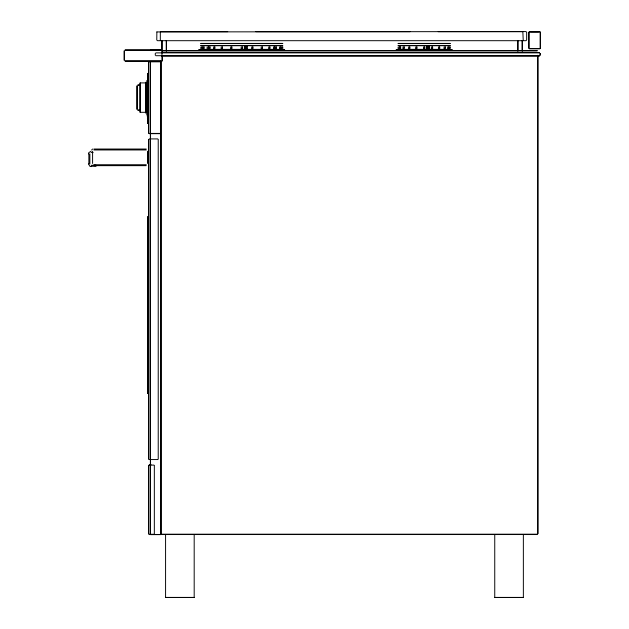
<?xml version="1.0" encoding="UTF-8"?>
<svg xmlns="http://www.w3.org/2000/svg" width="629" height="629" viewBox="0 0 629 629"><rect width="100%" height="100%" fill="white"/><g stroke="black" fill="none" stroke-linecap="round" stroke-linejoin="round"><path stroke-width="0.94" d="M88.5 153.893L88.862 152.556L91.174 151.219M160.324 31.93L160.324 40.342M161.96 61.28L162.424 60.816M91.669 149.961L92.589 149.034M160.938 31.67L227.714 31.67M255.861 31.67L410.084 31.67M438.232 31.67L522.495 31.67M529.335 31.662L539.871 31.662M529.335 31.89L539.871 31.89M200.895 43.401L282.68 43.401M398.204 43.401L450.112 43.401M200.793 43.511L282.783 43.511M398.094 43.511L450.215 43.511M200.793 45.43L282.783 45.43M398.094 45.43L450.215 45.43M200.895 45.532L282.68 45.532M398.204 45.532L450.112 45.532M201.736 45.713L207.098 45.713M208.026 45.713L275.549 45.713M276.477 45.713L281.839 45.713M399.038 45.713L449.271 45.713M244.532 46.389L246.906 46.389M426.894 46.389L429.277 46.389M244.422 46.499L247.016 46.499M426.792 46.499L429.387 46.499M529.335 48.551L539.871 48.551M529.335 48.787L539.871 48.787M201.736 49.353L207.098 49.353M208.026 49.353L245.31 49.353M247.063 49.353L275.549 49.353M276.477 49.353L281.839 49.353M399.038 49.353L426.619 49.353M429.049 49.353L449.271 49.353M199.008 49.534L245.302 49.463M246.552 49.534L284.567 49.534M396.317 49.534L427.791 49.534M429.025 49.463L451.999 49.534M150.645 49.699L160.702 49.699M198.906 49.636L244.657 49.636M246.568 49.636L284.67 49.636M396.215 49.636L427.806 49.636M429.599 49.636L452.102 49.636M125.132 49.825L161.331 49.825M125.132 50.289L161.331 50.289M162.156 50.564L537.197 50.564M162.156 50.918L537.197 50.918M161.716 52.474L539.399 52.474M155.827 52.875L539.399 52.875M155.827 55.706L539.399 55.706M161.716 56.115L539.399 56.115M125.132 60.816L161.331 60.816M125.132 61.28L161.331 61.28M149.152 61.54L160.309 61.54M149.152 61.799L160.309 61.799M140.346 82.91L145.849 82.91M137.908 84.829L139.481 84.829M137.908 85.292L139.481 85.292M137.908 109.918L139.481 109.918M137.908 110.382L139.481 110.382M140.346 112.308L145.849 112.308M149.152 133.411L160.309 133.411M149.152 133.67L160.309 133.67M149.309 138.915L157.793 138.915M93.847 149.034L146.243 149.034M93.847 149.961L146.243 149.961M91.174 152.556L93.123 152.556M93.847 164.735L146.243 164.735M91.174 165.285L96.048 165.285M93.847 165.655L146.243 165.655M91.174 166.268L96.048 166.268M149.309 459.555L157.793 459.555M149.23 464.807L151.117 464.807M149.23 465.098L153.948 465.098M149.23 534.273L153.948 534.273M161.173 534.194L537.197 534.194M149.23 534.556L160.702 534.508M161.173 534.54L537.197 534.54M150.645 534.619L160.702 534.619M165.616 597.408L194.157 597.408M494.787 597.408L523.32 597.408M165.718 597.511L194.047 597.511M494.889 597.511L523.218 597.511M91.174 166.622L89.845 166.268L88.5 163.949M522.848 31.67L523.202 39.989M540.413 32.205L540.413 48.244M540.35 53.426L540.35 55.155M540.185 32.205L540.185 48.244M539.949 53.426L539.949 55.155M538.613 31.89L530.436 31.89M538.015 55.313L538.015 533.722M537.669 55.313L537.669 533.722M529.02 32.205L529.02 48.244M528.792 32.205L528.792 48.244M523.359 534.548L523.359 597.267M522.345 40.492L522.345 50.98M522.141 40.492L522.141 50.98M517.974 40.492L517.974 50.98M517.777 40.492L517.777 50.98M494.748 534.548L494.748 597.267M448.917 46.986L448.933 48.873M429.426 46.64L429.426 50.241M429.245 46.64L429.245 50.241M428.758 46.64L428.758 50.241M428.09 46.64L428.09 50.241M427.421 46.64L427.421 50.241M426.934 46.64L426.934 50.241M426.753 46.64L426.753 50.241M399.384 46.986L399.384 48.873M247.055 46.64L247.055 50.241M246.875 46.64L246.875 50.241M246.387 46.64L246.387 50.241M245.719 46.64L245.719 50.241M245.051 46.64L245.051 50.241M244.563 46.64L244.563 50.241M244.382 46.64L244.382 50.241M194.188 534.548L194.188 597.267M166.449 40.492L166.449 50.98M166.245 40.492L166.245 50.98M165.576 534.548L165.576 597.267M162.424 50.91L162.424 52.765M162.424 55.549L162.424 60.187M162.078 40.492L162.078 50.98M161.96 50.91L161.96 60.187M161.881 40.492L161.881 50.029M160.977 61.76L160.977 534.351M160.859 61.76L160.859 534.351M160.702 61.21L160.702 533.722M158.225 139.347L158.225 459.123M155.284 53.426L155.284 55.155M154.333 465.491L154.333 533.879M150.488 61.76L150.488 534.351M150.37 61.76L150.37 534.351M148.876 139.347L148.876 459.123M148.837 465.491L148.837 533.879M148.798 62.153L148.798 133.057M148.554 139.347L148.554 459.123M148.538 62.153L148.538 133.057M148.554 216.816L148.554 393.447M148.546 465.491L148.546 533.879M148.389 80.512L148.389 114.706M148.42 151.219L148.42 163.477M148.42 216.816L148.42 393.447M148.255 73.475L148.255 118.598M148.247 216.635L148.247 393.62M148.051 73.239L148.051 80.339M148.051 114.675L148.051 118.834M148.067 216.816L148.067 393.447M147.933 73.475L147.933 80.339M147.933 114.675L147.933 118.598M147.941 216.816L147.941 393.447M147.846 73.475L147.846 80.339M147.846 114.675L147.846 118.598M147.791 119.463L147.791 123.072M147.776 217.091L147.776 393.172M147.713 115.107L147.658 118.677M147.658 119.306L147.658 123.229M147.673 217.288L147.673 392.976M147.579 77.414L147.579 78.947M147.579 105.122L147.579 106.317M147.579 115.107L147.579 118.834M147.579 119.463L147.579 123.072M147.603 217.288L147.603 392.976M147.445 82.918L147.445 83.555M147.445 84.435L147.445 110.775M147.445 112.3L147.445 112.819M147.5 113.33L147.438 118.677M147.5 151.219L147.5 163.477M147.493 227.36L147.493 382.896M147.304 82.25L147.304 112.961M147.225 80.363L147.186 116.113M147.076 80.512L147.076 114.706M146.187 83.594L146.187 84.207M146.187 111.003L146.187 111.986M146.046 82.957L146.046 84.074M146.046 111.136L146.046 112.127M145.81 82.25L145.81 112.961M145.661 82.399L145.661 112.819M140.149 82.957L140.149 112.253M140.008 83.107L140.008 112.111M137.279 85.921L137.279 109.289M136.815 85.921L136.815 109.289M124.503 50.91L124.503 60.187M124.047 50.91L124.047 60.187M92.589 151.219L92.589 163.477M89.845 153.893L89.845 163.949M88.862 153.893L88.862 163.949M156.865 31.93L156.77 39.989L157.478 40.696L525.954 40.696L526.662 39.989L526.662 32.283L525.954 31.576L156.865 31.93M202.09 46.986L200.832 46.986L200.832 48.873L202.09 48.873L202.09 46.986M204.063 46.986L202.805 46.986L202.805 48.873L204.063 48.873L204.063 46.986M208.38 46.986L207.122 46.986L207.122 48.873L208.38 48.873L208.38 46.986M210.047 46.986L208.789 46.986L208.789 48.873L210.047 48.873L210.047 46.986M214.882 46.986L213.624 46.986L213.624 48.873L214.882 48.873L214.882 46.986M222.407 46.986L221.156 46.986L221.156 48.873L222.407 48.873L222.407 46.986M231.897 46.986L230.639 46.986L230.639 48.873L231.897 48.873L231.897 46.986M242.417 46.986L241.159 46.986L241.159 48.873L242.417 48.873L242.417 46.986M252.937 46.986L251.679 46.986L251.679 48.873L252.937 48.873L252.937 46.986M262.427 46.986L261.169 46.986L261.169 48.873L262.427 48.873L262.427 46.986M269.951 46.986L268.693 46.986L268.693 48.873L269.951 48.873L269.951 46.986M274.787 46.986L273.529 46.986L273.529 48.873L274.787 48.873L274.787 46.986M276.453 46.986L275.195 46.986L275.195 48.873L276.453 48.873L276.453 46.986M280.77 46.986L279.512 46.986L279.512 48.873L280.77 48.873L280.77 46.986M282.743 46.986L281.485 46.986L281.485 48.873L282.743 48.873L282.743 46.986M400.642 46.986L398.141 46.986L398.141 48.873L400.642 48.873L400.642 46.986M404.243 46.986L402.985 46.986L402.985 48.873L404.243 48.873L404.243 46.986M409.864 46.986L408.606 46.986L408.606 48.873L409.864 48.873L409.864 46.986M416.941 46.986L415.683 46.986L415.683 48.873L416.941 48.873L416.941 46.986M424.787 46.986L423.529 46.986L423.529 48.873L424.787 48.873L424.787 46.986M432.634 46.986L431.376 46.986L431.376 48.873L432.634 48.873L432.634 46.986M439.71 46.986L438.452 46.986L438.452 48.873L439.71 48.873L439.71 46.986M445.324 46.986L444.066 46.986L444.066 48.873L445.324 48.873L445.324 46.986M450.175 46.986L447.675 46.986L447.675 48.873L450.175 48.873L450.175 46.986"/></g></svg>
